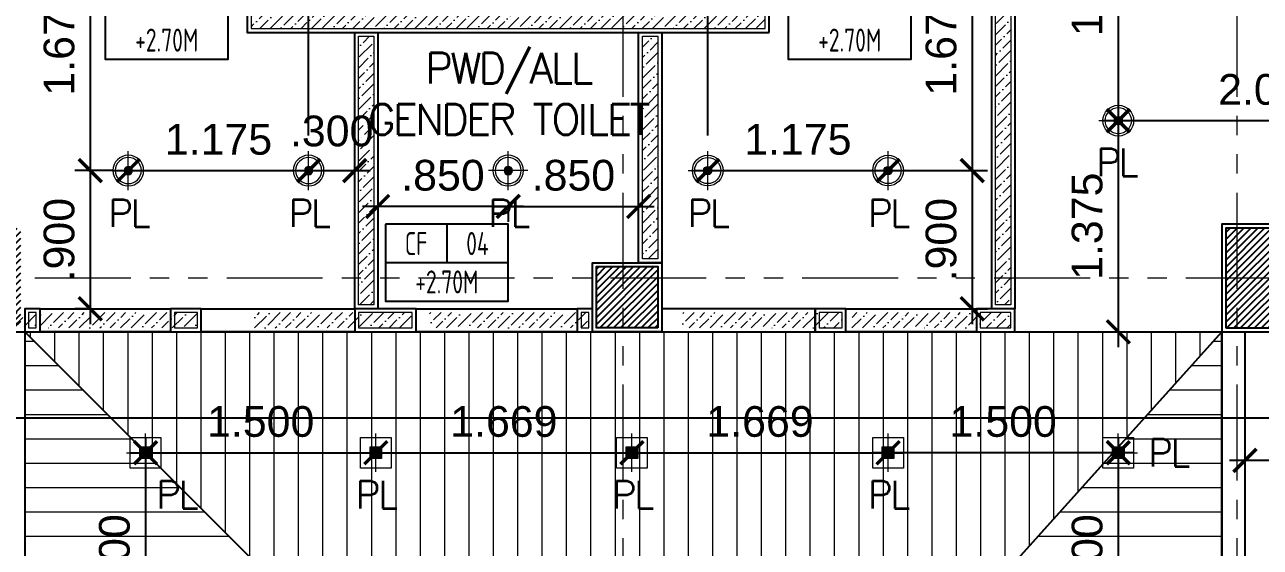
# Model space of a CAD drawing. Header units: metres. Extents: x -12400 to 1, y 0 to 106422.
# Drawn here: x -12294.14 to -12286.09, y 106345.11 to 106348.52 of the extents above; entities that cross this region are included whole.
import ezdxf
from ezdxf.enums import TextEntityAlignment as Align

# ---------------------------------------------------------------- set-up
doc = ezdxf.new("R2010")
doc.units = ezdxf.units.M
doc.header["$PDMODE"] = 35
doc.linetypes.add('CENTER', pattern=[2, 1.25, -0.25, 0.25, -0.25])
doc.linetypes.add('PHANTOM2', pattern=[1.25, 0.625, -0.125, 0.125, -0.125, 0.125, -0.125])
for name, color, linetype in [('C-SCHED', 1, 'Continuous'), ('E_FIX_LIGHT1', 2, 'Continuous'), ('lighting', 1, 'Continuous'), ('stone', 15, 'Continuous'), ('txt', 2, 'Continuous')]:
    doc.layers.add(name, color=color, linetype=linetype)
for name, color, linetype, lineweight in [('DIM 001', 251, 'Continuous', 13), ('grid', 1, 'CENTER', 15), ('HATCH', 250, 'Continuous', 5), ('LAYOUT', 1, 'Continuous', 20), ('LF 001', 51, 'Continuous', 20)]:
    doc.layers.add(name, color=color, linetype=linetype, lineweight=lineweight)
doc.styles.add('architxt', font='architxt.shx', dxfattribs={"width": 0.8})
doc.styles.add('DIMTXT-100', font='arial.ttf')
doc.styles.add('swis721', font='swiss.ttf')
doc.styles.add('T.25', font='romans.shx', dxfattribs={"height": 0.2})
doc.dimstyles.new('D-100', dxfattribs={"dimtxt": 0.2, "dimasz": 0.15, "dimexe": 0.1, "dimexo": 0.1, "dimgap": 0.1, "dimtad": 1, "dimdec": 3, "dimzin": 4, "dimdsep": 46, "dimtxsty": 'DIMTXT-100', "dimblk": 'ARCHTICK', "dimcen": 0.2, "dimdle": 0.1, "dimclrd": 8, "dimclre": 8, "dimclrt": 2, "dimadec": 0, "dimazin": 1, "dimtfac": 1, "dimtdec": 3, "dimtofl": 0, "dimtmove": 2, "dimatfit": 3, "dimfxl": 1, "dimarcsym": 0})
doc.dimstyles.new('DIM 200', dxfattribs={"dimtxt": 200, "dimasz": 1, "dimexe": 0, "dimexo": 40, "dimgap": 50, "dimtad": 1, "dimtoh": 1, "dimdec": 0, "dimlfac": 2, "dimtxsty": 'swis721', "dimblk": 'CIR', "dimcen": 0, "dimclrd": 155, "dimclre": 155, "dimclrt": 4, "dimadec": 0, "dimazin": 0, "dimtfac": 1, "dimtdec": 0, "dimtix": 1, "dimtmove": 1, "dimatfit": 3, "dimldrblk": 'CIR', "dimfxl": 0, "dimarcsym": 0})
pattern_1 = [(180, (-403.72891, -54.30268), (-1e-17, -0.15875), [])]

# ---------------------------------------------------------------- blocks, each defined once
blk = doc.blocks.new('_ArchTick')
at = {"color": 0, "linetype": 'ByBlock', "const_width": 0.15}
blk.add_lwpolyline([(-0.5, -0.5), (0.5, 0.5)], dxfattribs=at)
blk = doc.blocks.new('*D1497')
at = {"layer": 'DEFPOINTS', "color": 0, "transparency": 16777216}
for p in [(-12293.3544, 106345.73), (-12293.3544, 106344.23), (-12293.3544, 106344.23)]:
    blk.add_point(p, dxfattribs=at)
at = {"layer": 'DIM 001', "color": 8, "lineweight": -2, "transparency": 16777216}
blk.add_line((-12293.3544, 106345.83), (-12293.3544, 106344.13), dxfattribs=at)
at = {"layer": 'DIM 001', "color": 8, "lineweight": -2, "transparency": 16777216, "xscale": 0.15, "yscale": 0.15, "zscale": 0.15}
for p, rotation in [((-12293.3544, 106345.73), 90), ((-12293.3544, 106344.23), 270)]:
    blk.add_blockref('_ArchTick', p, dxfattribs=dict(at, rotation=rotation))
at = {"layer": 'DIM 001', "color": 2, "transparency": 16777216, "insert": (-12293.5565, 106344.98), "char_height": 0.2, "attachment_point": 5, "rotation": 90, "style": 'DIMTXT-100'}
blk.add_mtext('1.500', dxfattribs=at)
blk = doc.blocks.new('*D1501')
at = {"layer": 'DEFPOINTS', "color": 0, "transparency": 16777216}
for p in [(-12287.0169, 106345.73), (-12287.0169, 106344.23), (-12287.0169, 106344.23)]:
    blk.add_point(p, dxfattribs=at)
at = {"layer": 'DIM 001', "color": 8, "lineweight": -2, "transparency": 16777216}
blk.add_line((-12287.0169, 106345.83), (-12287.0169, 106344.13), dxfattribs=at)
at = {"layer": 'DIM 001', "color": 8, "lineweight": -2, "transparency": 16777216, "xscale": 0.15, "yscale": 0.15, "zscale": 0.15}
for p, rotation in [((-12287.0169, 106345.73), 90), ((-12287.0169, 106344.23), 270)]:
    blk.add_blockref('_ArchTick', p, dxfattribs=dict(at, rotation=rotation))
at = {"layer": 'DIM 001', "color": 2, "transparency": 16777216, "insert": (-12287.219, 106344.98), "char_height": 0.2, "attachment_point": 5, "rotation": 90, "style": 'DIMTXT-100'}
blk.add_mtext('1.500', dxfattribs=at)
blk = doc.blocks.new('*D1505')
at = {"layer": 'DEFPOINTS', "color": 0, "transparency": 16777216}
for p in [(-12293.3544, 106345.73), (-12291.8544, 106345.73), (-12291.8544, 106345.73)]:
    blk.add_point(p, dxfattribs=at)
at = {"layer": 'DIM 001', "color": 8, "lineweight": -2, "transparency": 16777216}
blk.add_line((-12293.4544, 106345.73), (-12291.7544, 106345.73), dxfattribs=at)
at = {"layer": 'DIM 001', "color": 8, "lineweight": -2, "transparency": 16777216, "xscale": 0.15, "yscale": 0.15, "zscale": 0.15, "rotation": 180}
blk.add_blockref('_ArchTick', (-12293.3544, 106345.73), dxfattribs=at)
at = {"layer": 'DIM 001', "color": 8, "lineweight": -2, "transparency": 16777216, "xscale": 0.15, "yscale": 0.15, "zscale": 0.15}
blk.add_blockref('_ArchTick', (-12291.8544, 106345.73), dxfattribs=at)
at = {"layer": 'DIM 001', "color": 2, "transparency": 16777216, "insert": (-12292.6044, 106345.9322), "char_height": 0.2, "attachment_point": 5, "style": 'DIMTXT-100'}
blk.add_mtext('1.500', dxfattribs=at)
blk = doc.blocks.new('*D1506')
at = {"layer": 'DEFPOINTS', "color": 0, "transparency": 16777216}
for p in [(-12288.5169, 106345.73), (-12288.5169, 106345.73), (-12287.0169, 106345.73)]:
    blk.add_point(p, dxfattribs=at)
at = {"layer": 'DIM 001', "color": 8, "lineweight": -2, "transparency": 16777216}
blk.add_line((-12286.9169, 106345.73), (-12288.6169, 106345.73), dxfattribs=at)
at = {"layer": 'DIM 001', "color": 8, "lineweight": -2, "transparency": 16777216, "xscale": 0.15, "yscale": 0.15, "zscale": 0.15, "rotation": 180}
blk.add_blockref('_ArchTick', (-12288.5169, 106345.73), dxfattribs=at)
at = {"layer": 'DIM 001', "color": 8, "lineweight": -2, "transparency": 16777216, "xscale": 0.15, "yscale": 0.15, "zscale": 0.15}
blk.add_blockref('_ArchTick', (-12287.0169, 106345.73), dxfattribs=at)
at = {"layer": 'DIM 001', "color": 2, "transparency": 16777216, "insert": (-12287.7669, 106345.9322), "char_height": 0.2, "attachment_point": 5, "style": 'DIMTXT-100'}
blk.add_mtext('1.500', dxfattribs=at)
blk = doc.blocks.new('*D1509')
at = {"layer": 'DEFPOINTS', "color": 0, "transparency": 16777216}
for p in [(-12292.2919, 106347.5675), (-12291.9919, 106347.5675), (-12291.9919, 106347.5675)]:
    blk.add_point(p, dxfattribs=at)
at = {"layer": 'DIM 001', "color": 8, "lineweight": -2, "transparency": 16777216}
blk.add_line((-12292.3919, 106347.5675), (-12291.8919, 106347.5675), dxfattribs=at)
at = {"layer": 'DIM 001', "color": 8, "lineweight": -2, "transparency": 16777216, "xscale": 0.15, "yscale": 0.15, "zscale": 0.15, "rotation": 180}
blk.add_blockref('_ArchTick', (-12292.2919, 106347.5675), dxfattribs=at)
at = {"layer": 'DIM 001', "color": 8, "lineweight": -2, "transparency": 16777216, "xscale": 0.15, "yscale": 0.15, "zscale": 0.15}
blk.add_blockref('_ArchTick', (-12291.9919, 106347.5675), dxfattribs=at)
at = {"layer": 'DIM 001', "color": 2, "transparency": 16777216, "insert": (-12292.1419, 106347.8241), "char_height": 0.2, "attachment_point": 5, "style": 'DIMTXT-100'}
blk.add_mtext('.300', dxfattribs=at)
blk = doc.blocks.new('*D1478')
at = {"layer": 'DEFPOINTS', "color": 0, "transparency": 16777216}
for p in [(-12291.8544, 106345.73), (-12290.1856, 106345.73), (-12290.1856, 106345.73)]:
    blk.add_point(p, dxfattribs=at)
at = {"layer": 'DIM 001', "color": 8, "lineweight": -2, "transparency": 16777216}
blk.add_line((-12291.9544, 106345.73), (-12290.0856, 106345.73), dxfattribs=at)
at = {"layer": 'DIM 001', "color": 8, "lineweight": -2, "transparency": 16777216, "xscale": 0.15, "yscale": 0.15, "zscale": 0.15, "rotation": 180}
blk.add_blockref('_ArchTick', (-12291.8544, 106345.73), dxfattribs=at)
at = {"layer": 'DIM 001', "color": 8, "lineweight": -2, "transparency": 16777216, "xscale": 0.15, "yscale": 0.15, "zscale": 0.15}
blk.add_blockref('_ArchTick', (-12290.1856, 106345.73), dxfattribs=at)
at = {"layer": 'DIM 001', "color": 2, "transparency": 16777216, "insert": (-12291.02, 106345.9322), "char_height": 0.2, "attachment_point": 5, "style": 'DIMTXT-100'}
blk.add_mtext('1.669', dxfattribs=at)
blk = doc.blocks.new('*D1479')
at = {"layer": 'DEFPOINTS', "color": 0, "transparency": 16777216}
for p in [(-12290.1856, 106345.73), (-12288.5169, 106345.73), (-12288.5169, 106345.73)]:
    blk.add_point(p, dxfattribs=at)
at = {"layer": 'DIM 001', "color": 8, "lineweight": -2, "transparency": 16777216}
blk.add_line((-12290.2856, 106345.73), (-12288.4169, 106345.73), dxfattribs=at)
at = {"layer": 'DIM 001', "color": 8, "lineweight": -2, "transparency": 16777216, "xscale": 0.15, "yscale": 0.15, "zscale": 0.15, "rotation": 180}
blk.add_blockref('_ArchTick', (-12290.1856, 106345.73), dxfattribs=at)
at = {"layer": 'DIM 001', "color": 8, "lineweight": -2, "transparency": 16777216, "xscale": 0.15, "yscale": 0.15, "zscale": 0.15}
blk.add_blockref('_ArchTick', (-12288.5169, 106345.73), dxfattribs=at)
at = {"layer": 'DIM 001', "color": 2, "transparency": 16777216, "insert": (-12289.3513, 106345.9322), "char_height": 0.2, "attachment_point": 5, "style": 'DIMTXT-100'}
blk.add_mtext('1.669', dxfattribs=at)
blk = doc.blocks.new('*D1488')
at = {"layer": 'DEFPOINTS', "color": 0, "transparency": 16777216}
for p in [(-12287.0169, 106347.8925), (-12287.0169, 106347.8925), (-12285.0169, 106347.8925)]:
    blk.add_point(p, dxfattribs=at)
at = {"layer": 'DIM 001', "color": 8, "lineweight": -2, "transparency": 16777216}
blk.add_line((-12284.9169, 106347.8925), (-12287.1169, 106347.8925), dxfattribs=at)
at = {"layer": 'DIM 001', "color": 8, "lineweight": -2, "transparency": 16777216, "xscale": 0.15, "yscale": 0.15, "zscale": 0.15, "rotation": 180}
blk.add_blockref('_ArchTick', (-12287.0169, 106347.8925), dxfattribs=at)
at = {"layer": 'DIM 001', "color": 8, "lineweight": -2, "transparency": 16777216, "xscale": 0.15, "yscale": 0.15, "zscale": 0.15}
blk.add_blockref('_ArchTick', (-12285.0169, 106347.8925), dxfattribs=at)
at = {"layer": 'DIM 001', "color": 2, "transparency": 16777216, "insert": (-12286.0169, 106348.0947), "char_height": 0.2, "attachment_point": 5, "style": 'DIMTXT-100'}
blk.add_mtext('2.000', dxfattribs=at)
blk = doc.blocks.new('*D1493')
at = {"layer": 'DEFPOINTS', "color": 0, "transparency": 16777216}
for p in [(-12286.1919, 106345.68), (-12286.1919, 106345.68), (-12284.6669, 106345.68)]:
    blk.add_point(p, dxfattribs=at)
at = {"layer": 'DIM 001', "color": 8, "lineweight": -2, "transparency": 16777216}
blk.add_line((-12284.5669, 106345.68), (-12286.2919, 106345.68), dxfattribs=at)
at = {"layer": 'DIM 001', "color": 8, "lineweight": -2, "transparency": 16777216, "xscale": 0.15, "yscale": 0.15, "zscale": 0.15, "rotation": 180}
blk.add_blockref('_ArchTick', (-12286.1919, 106345.68), dxfattribs=at)
at = {"layer": 'DIM 001', "color": 8, "lineweight": -2, "transparency": 16777216, "xscale": 0.15, "yscale": 0.15, "zscale": 0.15}
blk.add_blockref('_ArchTick', (-12284.6669, 106345.68), dxfattribs=at)
at = {"layer": 'DIM 001', "color": 2, "transparency": 16777216, "insert": (-12285.4294, 106345.8822), "char_height": 0.2, "attachment_point": 5, "style": 'DIMTXT-100'}
blk.add_mtext('1.525', dxfattribs=at)
blk = doc.blocks.new('*D1464')
at = {"layer": 'DEFPOINTS', "color": 0, "transparency": 16777216}
for p in [(-12291.8419, 106347.4401), (-12290.9919, 106347.4401), (-12291.8419, 106347.3338)]:
    blk.add_point(p, dxfattribs=at)
at = {"layer": 'DIM 001', "color": 8, "lineweight": -2, "transparency": 16777216}
for p, q in [((-12290.8919, 106347.3338), (-12291.9419, 106347.3338)), ((-12291.8419, 106347.3401), (-12291.8419, 106347.2338)), ((-12290.9919, 106347.3401), (-12290.9919, 106347.2338))]:
    blk.add_line(p, q, dxfattribs=at)
at = {"layer": 'DIM 001', "color": 8, "lineweight": -2, "transparency": 16777216, "xscale": 0.15, "yscale": 0.15, "zscale": 0.15, "rotation": 180}
blk.add_blockref('_ArchTick', (-12291.8419, 106347.3338), dxfattribs=at)
at = {"layer": 'DIM 001', "color": 8, "lineweight": -2, "transparency": 16777216, "xscale": 0.15, "yscale": 0.15, "zscale": 0.15}
blk.add_blockref('_ArchTick', (-12290.9919, 106347.3338), dxfattribs=at)
at = {"layer": 'DIM 001', "color": 2, "transparency": 16777216, "insert": (-12291.4169, 106347.5359), "char_height": 0.2, "attachment_point": 5, "style": 'DIMTXT-100'}
blk.add_mtext('.850', dxfattribs=at)
blk = doc.blocks.new('*D1465')
at = {"layer": 'DEFPOINTS', "color": 0, "transparency": 16777216}
for p in [(-12290.9919, 106347.4401), (-12290.1419, 106347.3338), (-12290.1419, 106347.3338)]:
    blk.add_point(p, dxfattribs=at)
at = {"layer": 'DIM 001', "color": 8, "lineweight": -2, "transparency": 16777216}
for p, q in [((-12291.0919, 106347.3338), (-12290.0419, 106347.3338)), ((-12290.9919, 106347.3401), (-12290.9919, 106347.2338))]:
    blk.add_line(p, q, dxfattribs=at)
at = {"layer": 'DIM 001', "color": 8, "lineweight": -2, "transparency": 16777216, "xscale": 0.15, "yscale": 0.15, "zscale": 0.15, "rotation": 180}
blk.add_blockref('_ArchTick', (-12290.9919, 106347.3338), dxfattribs=at)
at = {"layer": 'DIM 001', "color": 8, "lineweight": -2, "transparency": 16777216, "xscale": 0.15, "yscale": 0.15, "zscale": 0.15}
blk.add_blockref('_ArchTick', (-12290.1419, 106347.3338), dxfattribs=at)
at = {"layer": 'DIM 001', "color": 2, "transparency": 16777216, "insert": (-12290.5669, 106347.5359), "char_height": 0.2, "attachment_point": 5, "style": 'DIMTXT-100'}
blk.add_mtext('.850', dxfattribs=at)
blk = doc.blocks.new('*D1467')
at = {"layer": 'DEFPOINTS', "color": 0, "transparency": 16777216}
for p in [(-12293.4669, 106349.2425), (-12293.7151, 106347.5675), (-12293.4669, 106347.5675)]:
    blk.add_point(p, dxfattribs=at)
at = {"layer": 'DIM 001', "color": 8, "lineweight": -2, "transparency": 16777216}
for p, q in [((-12293.7151, 106349.3425), (-12293.7151, 106347.4675)), ((-12293.5669, 106349.2425), (-12293.8151, 106349.2425)), ((-12293.5669, 106347.5675), (-12293.8151, 106347.5675))]:
    blk.add_line(p, q, dxfattribs=at)
at = {"layer": 'DIM 001', "color": 8, "lineweight": -2, "transparency": 16777216, "xscale": 0.15, "yscale": 0.15, "zscale": 0.15}
for p, rotation in [((-12293.7151, 106349.2425), 90), ((-12293.7151, 106347.5675), 270)]:
    blk.add_blockref('_ArchTick', p, dxfattribs=dict(at, rotation=rotation))
at = {"layer": 'DIM 001', "color": 2, "transparency": 16777216, "insert": (-12293.9172, 106348.405), "char_height": 0.2, "attachment_point": 5, "rotation": 90, "style": 'DIMTXT-100'}
blk.add_mtext('1.675', dxfattribs=at)
blk = doc.blocks.new('*D1468')
at = {"layer": 'DEFPOINTS', "color": 0, "transparency": 16777216}
for p in [(-12293.4669, 106347.5675), (-12293.7151, 106346.6675), (-12293.6169, 106346.6675)]:
    blk.add_point(p, dxfattribs=at)
at = {"layer": 'DIM 001', "color": 8, "lineweight": -2, "transparency": 16777216}
for p, q in [((-12293.7151, 106347.6675), (-12293.7151, 106346.5675)), ((-12293.5669, 106347.5675), (-12293.8151, 106347.5675)), ((-12293.7169, 106346.6675), (-12293.8151, 106346.6675))]:
    blk.add_line(p, q, dxfattribs=at)
at = {"layer": 'DIM 001', "color": 8, "lineweight": -2, "transparency": 16777216, "xscale": 0.15, "yscale": 0.15, "zscale": 0.15}
for p, rotation in [((-12293.7151, 106347.5675), 90), ((-12293.7151, 106346.6675), 270)]:
    blk.add_blockref('_ArchTick', p, dxfattribs=dict(at, rotation=rotation))
at = {"layer": 'DIM 001', "color": 2, "transparency": 16777216, "insert": (-12293.9172, 106347.1175), "char_height": 0.2, "attachment_point": 5, "rotation": 90, "style": 'DIMTXT-100'}
blk.add_mtext('.900', dxfattribs=at)
blk = doc.blocks.new('*D1471')
at = {"layer": 'DEFPOINTS', "color": 0, "transparency": 16777216}
for p in [(-12288.5169, 106349.2425), (-12288.5169, 106347.5675), (-12287.9686, 106347.5675)]:
    blk.add_point(p, dxfattribs=at)
at = {"layer": 'DIM 001', "color": 8, "lineweight": -2, "transparency": 16777216}
for p, q in [((-12287.9686, 106349.3425), (-12287.9686, 106347.4675)), ((-12288.4169, 106349.2425), (-12287.8686, 106349.2425)), ((-12288.4169, 106347.5675), (-12287.8686, 106347.5675))]:
    blk.add_line(p, q, dxfattribs=at)
at = {"layer": 'DIM 001', "color": 8, "lineweight": -2, "transparency": 16777216, "xscale": 0.15, "yscale": 0.15, "zscale": 0.15}
for p, rotation in [((-12287.9686, 106349.2425), 90), ((-12287.9686, 106347.5675), 270)]:
    blk.add_blockref('_ArchTick', p, dxfattribs=dict(at, rotation=rotation))
at = {"layer": 'DIM 001', "color": 2, "transparency": 16777216, "insert": (-12288.1707, 106348.405), "char_height": 0.2, "attachment_point": 5, "rotation": 90, "style": 'DIMTXT-100'}
blk.add_mtext('1.675', dxfattribs=at)
blk = doc.blocks.new('*D1472')
at = {"layer": 'DEFPOINTS', "color": 0, "transparency": 16777216}
for p in [(-12288.5169, 106347.5675), (-12288.3669, 106346.6675), (-12287.9686, 106346.6675)]:
    blk.add_point(p, dxfattribs=at)
at = {"layer": 'DIM 001', "color": 8, "lineweight": -2, "transparency": 16777216}
for p, q in [((-12287.9686, 106347.6675), (-12287.9686, 106346.5675)), ((-12288.4169, 106347.5675), (-12287.8686, 106347.5675)), ((-12288.2669, 106346.6675), (-12287.8686, 106346.6675))]:
    blk.add_line(p, q, dxfattribs=at)
at = {"layer": 'DIM 001', "color": 8, "lineweight": -2, "transparency": 16777216, "xscale": 0.15, "yscale": 0.15, "zscale": 0.15}
for p, rotation in [((-12287.9686, 106347.5675), 90), ((-12287.9686, 106346.6675), 270)]:
    blk.add_blockref('_ArchTick', p, dxfattribs=dict(at, rotation=rotation))
at = {"layer": 'DIM 001', "color": 2, "transparency": 16777216, "insert": (-12288.1707, 106347.1175), "char_height": 0.2, "attachment_point": 5, "rotation": 90, "style": 'DIMTXT-100'}
blk.add_mtext('.900', dxfattribs=at)
blk = doc.blocks.new('*D1474')
at = {"layer": 'DEFPOINTS', "color": 0, "transparency": 16777216}
for p in [(-12291.8419, 106347.4401), (-12290.9919, 106347.4401), (-12291.8419, 106347.3338)]:
    blk.add_point(p, dxfattribs=at)
at = {"layer": 'DIM 001', "color": 8, "lineweight": -2, "transparency": 16777216}
for p, q in [((-12290.8919, 106347.3338), (-12291.9419, 106347.3338)), ((-12291.8419, 106347.3401), (-12291.8419, 106347.2338)), ((-12290.9919, 106347.3401), (-12290.9919, 106347.2338))]:
    blk.add_line(p, q, dxfattribs=at)
at = {"layer": 'DIM 001', "color": 8, "lineweight": -2, "transparency": 16777216, "xscale": 0.15, "yscale": 0.15, "zscale": 0.15, "rotation": 180}
blk.add_blockref('_ArchTick', (-12291.8419, 106347.3338), dxfattribs=at)
at = {"layer": 'DIM 001', "color": 8, "lineweight": -2, "transparency": 16777216, "xscale": 0.15, "yscale": 0.15, "zscale": 0.15}
blk.add_blockref('_ArchTick', (-12290.9919, 106347.3338), dxfattribs=at)
at = {"layer": 'DIM 001', "color": 2, "transparency": 16777216, "insert": (-12291.4169, 106347.5359), "char_height": 0.2, "attachment_point": 5, "style": 'DIMTXT-100'}
blk.add_mtext('.850', dxfattribs=at)
blk = doc.blocks.new('*D1475')
at = {"layer": 'DEFPOINTS', "color": 0, "transparency": 16777216}
for p in [(-12290.9919, 106347.4401), (-12290.1419, 106347.3338), (-12290.1419, 106347.3338)]:
    blk.add_point(p, dxfattribs=at)
at = {"layer": 'DIM 001', "color": 8, "lineweight": -2, "transparency": 16777216}
for p, q in [((-12291.0919, 106347.3338), (-12290.0419, 106347.3338)), ((-12290.9919, 106347.3401), (-12290.9919, 106347.2338))]:
    blk.add_line(p, q, dxfattribs=at)
at = {"layer": 'DIM 001', "color": 8, "lineweight": -2, "transparency": 16777216, "xscale": 0.15, "yscale": 0.15, "zscale": 0.15, "rotation": 180}
blk.add_blockref('_ArchTick', (-12290.9919, 106347.3338), dxfattribs=at)
at = {"layer": 'DIM 001', "color": 8, "lineweight": -2, "transparency": 16777216, "xscale": 0.15, "yscale": 0.15, "zscale": 0.15}
blk.add_blockref('_ArchTick', (-12290.1419, 106347.3338), dxfattribs=at)
at = {"layer": 'DIM 001', "color": 2, "transparency": 16777216, "insert": (-12290.5669, 106347.5359), "char_height": 0.2, "attachment_point": 5, "style": 'DIMTXT-100'}
blk.add_mtext('.850', dxfattribs=at)
blk = doc.blocks.new('*D1476')
at = {"layer": 'DEFPOINTS', "color": 0, "transparency": 16777216}
for p in [(-12293.4669, 106347.5675), (-12292.2919, 106347.5675), (-12292.2919, 106347.5675)]:
    blk.add_point(p, dxfattribs=at)
at = {"layer": 'DIM 001', "color": 8, "lineweight": -2, "transparency": 16777216}
blk.add_line((-12293.5669, 106347.5675), (-12292.1919, 106347.5675), dxfattribs=at)
at = {"layer": 'DIM 001', "color": 8, "lineweight": -2, "transparency": 16777216, "xscale": 0.15, "yscale": 0.15, "zscale": 0.15, "rotation": 180}
blk.add_blockref('_ArchTick', (-12293.4669, 106347.5675), dxfattribs=at)
at = {"layer": 'DIM 001', "color": 8, "lineweight": -2, "transparency": 16777216, "xscale": 0.15, "yscale": 0.15, "zscale": 0.15}
blk.add_blockref('_ArchTick', (-12292.2919, 106347.5675), dxfattribs=at)
at = {"layer": 'DIM 001', "color": 2, "transparency": 16777216, "insert": (-12292.8794, 106347.7697), "char_height": 0.2, "attachment_point": 5, "style": 'DIMTXT-100'}
blk.add_mtext('1.175', dxfattribs=at)
blk = doc.blocks.new('*D1477')
at = {"layer": 'DEFPOINTS', "color": 0, "transparency": 16777216}
for p in [(-12289.6919, 106347.5675), (-12288.5169, 106347.5675), (-12288.5169, 106347.5675)]:
    blk.add_point(p, dxfattribs=at)
at = {"layer": 'DIM 001', "color": 8, "lineweight": -2, "transparency": 16777216}
blk.add_line((-12289.7919, 106347.5675), (-12288.4169, 106347.5675), dxfattribs=at)
at = {"layer": 'DIM 001', "color": 8, "lineweight": -2, "transparency": 16777216, "xscale": 0.15, "yscale": 0.15, "zscale": 0.15, "rotation": 180}
blk.add_blockref('_ArchTick', (-12289.6919, 106347.5675), dxfattribs=at)
at = {"layer": 'DIM 001', "color": 8, "lineweight": -2, "transparency": 16777216, "xscale": 0.15, "yscale": 0.15, "zscale": 0.15}
blk.add_blockref('_ArchTick', (-12288.5169, 106347.5675), dxfattribs=at)
at = {"layer": 'DIM 001', "color": 2, "transparency": 16777216, "insert": (-12289.1044, 106347.7697), "char_height": 0.2, "attachment_point": 5, "style": 'DIMTXT-100'}
blk.add_mtext('1.175', dxfattribs=at)
blk = doc.blocks.new('*D1454')
at = {"layer": 'DEFPOINTS', "color": 0, "transparency": 16777216}
for p in [(-12287.0169, 106349.6925), (-12287.0169, 106347.8925), (-12287.0169, 106347.8925)]:
    blk.add_point(p, dxfattribs=at)
at = {"layer": 'DIM 001', "color": 8, "lineweight": -2, "transparency": 16777216}
blk.add_line((-12287.0169, 106349.7925), (-12287.0169, 106347.7925), dxfattribs=at)
at = {"layer": 'DIM 001', "color": 8, "lineweight": -2, "transparency": 16777216, "xscale": 0.15, "yscale": 0.15, "zscale": 0.15}
for p, rotation in [((-12287.0169, 106349.6925), 90), ((-12287.0169, 106347.8925), 270)]:
    blk.add_blockref('_ArchTick', p, dxfattribs=dict(at, rotation=rotation))
at = {"layer": 'DIM 001', "color": 2, "transparency": 16777216, "insert": (-12287.219, 106348.7925), "char_height": 0.2, "attachment_point": 5, "rotation": 90, "style": 'DIMTXT-100'}
blk.add_mtext('1.800', dxfattribs=at)
blk = doc.blocks.new('*D1524')
at = {"layer": 'DEFPOINTS', "color": 0, "transparency": 16777216}
for p in [(-12298.6419, 106345.9545), (-12298.6419, 106345.9545), (0.6, 0.075)]:
    blk.add_point(p, dxfattribs=at)
at = {"layer": 'DIM 001', "color": 8, "lineweight": -2, "transparency": 16777216}
for p, q in [((0.6, 0.175), (0.6, 106346.0545)), ((0.7, 106345.9545), (-12298.7419, 106345.9545))]:
    blk.add_line(p, q, dxfattribs=at)
at = {"layer": 'DIM 001', "color": 8, "lineweight": -2, "transparency": 16777216, "xscale": 0.15, "yscale": 0.15, "zscale": 0.15, "rotation": 180}
blk.add_blockref('_ArchTick', (-12298.6419, 106345.9545), dxfattribs=at)
at = {"layer": 'DIM 001', "color": 8, "lineweight": -2, "transparency": 16777216, "xscale": 0.15, "yscale": 0.15, "zscale": 0.15}
blk.add_blockref('_ArchTick', (0.6, 106345.9545), dxfattribs=at)
at = {"layer": 'DIM 001', "color": 2, "transparency": 16777216, "insert": (-6149.0209, 106346.1566), "char_height": 0.2, "attachment_point": 5, "style": 'DIMTXT-100'}
blk.add_mtext('12299.242', dxfattribs=at)
blk = doc.blocks.new('*D1525')
at = {"layer": 'DEFPOINTS', "color": 0, "transparency": 16777216}
for p in [(-12287.0169, 106347.8925), (-12287.0169, 106346.5175), (-12287.0169, 106346.5175)]:
    blk.add_point(p, dxfattribs=at)
at = {"layer": 'DIM 001', "color": 8, "lineweight": -2, "transparency": 16777216}
blk.add_line((-12287.0169, 106347.9925), (-12287.0169, 106346.4175), dxfattribs=at)
at = {"layer": 'DIM 001', "color": 8, "lineweight": -2, "transparency": 16777216, "xscale": 0.15, "yscale": 0.15, "zscale": 0.15}
for p, rotation in [((-12287.0169, 106347.8925), 90), ((-12287.0169, 106346.5175), 270)]:
    blk.add_blockref('_ArchTick', p, dxfattribs=dict(at, rotation=rotation))
at = {"layer": 'DIM 001', "color": 2, "transparency": 16777216, "insert": (-12287.2191, 106347.205), "char_height": 0.2, "attachment_point": 5, "rotation": 90, "style": 'DIMTXT-100'}
blk.add_mtext('1.375', dxfattribs=at)
blk = doc.blocks.new('CIR')
at = {"color": 4}
blk.add_circle((0, 0), 50, dxfattribs=at)
blk = doc.blocks.new('*D1565')
at = {"layer": 'DEFPOINTS', "color": 0, "transparency": 16777216}
for p in [(-12292.2919, 106358.1365), (-12293.4669, 106350.4425), (-12292.2919, 106347.6949)]:
    blk.add_point(p, dxfattribs=at)
at = {"layer": 'DIM 001', "color": 8, "lineweight": -2, "transparency": 16777216}
for p, q in [((-12293.4669, 106350.5425), (-12293.4669, 106358.2365)), ((-12292.2919, 106347.7949), (-12292.2919, 106358.2365)), ((-12293.5669, 106358.1365), (-12292.1919, 106358.1365))]:
    blk.add_line(p, q, dxfattribs=at)
at = {"layer": 'DIM 001', "color": 8, "lineweight": -2, "transparency": 16777216, "xscale": 0.15, "yscale": 0.15, "zscale": 0.15, "rotation": 180}
blk.add_blockref('_ArchTick', (-12293.4669, 106358.1365), dxfattribs=at)
at = {"layer": 'DIM 001', "color": 8, "lineweight": -2, "transparency": 16777216, "xscale": 0.15, "yscale": 0.15, "zscale": 0.15}
blk.add_blockref('_ArchTick', (-12292.2919, 106358.1365), dxfattribs=at)
at = {"layer": 'DIM 001', "color": 2, "transparency": 16777216, "insert": (-12292.8794, 106358.3387), "char_height": 0.2, "attachment_point": 5, "style": 'DIMTXT-100'}
blk.add_mtext('1.175', dxfattribs=at)
blk = doc.blocks.new('*D1569')
at = {"layer": 'DEFPOINTS', "color": 0, "transparency": 16777216}
for p in [(-12289.6919, 106358.1365), (-12288.5169, 106350.4425), (-12289.6919, 106347.6949)]:
    blk.add_point(p, dxfattribs=at)
at = {"layer": 'DIM 001', "color": 8, "lineweight": -2, "transparency": 16777216}
for p, q in [((-12289.6919, 106347.7949), (-12289.6919, 106358.2365)), ((-12288.5169, 106350.5425), (-12288.5169, 106358.2365)), ((-12288.4169, 106358.1365), (-12289.7919, 106358.1365))]:
    blk.add_line(p, q, dxfattribs=at)
at = {"layer": 'DIM 001', "color": 8, "lineweight": -2, "transparency": 16777216, "xscale": 0.15, "yscale": 0.15, "zscale": 0.15, "rotation": 180}
blk.add_blockref('_ArchTick', (-12289.6919, 106358.1365), dxfattribs=at)
at = {"layer": 'DIM 001', "color": 8, "lineweight": -2, "transparency": 16777216, "xscale": 0.15, "yscale": 0.15, "zscale": 0.15}
blk.add_blockref('_ArchTick', (-12288.5169, 106358.1365), dxfattribs=at)
at = {"layer": 'DIM 001', "color": 2, "transparency": 16777216, "insert": (-12289.1044, 106358.3387), "char_height": 0.2, "attachment_point": 5, "style": 'DIMTXT-100'}
blk.add_mtext('1.175', dxfattribs=at)
blk = doc.blocks.new('*U1734')
at = {"layer": 'HATCH'}
h = blk.add_hatch(dxfattribs=at)
h.set_pattern_fill('ANSI36', color=256, scale=0.015)
h.set_pattern_definition([(45, (12094.67419, -106406.766595), (0.02525697034, 0.092608891249), [0.1190625, -0.0238125, 0, -0.0238125])])
h.paths.add_polyline_path([(0.025, 0.125), (0.025, 0.025), (3.375, 0.025), (3.375, 0.125)])
at = {"color": 4}
blk.add_lwpolyline([(3.4, 0), (3.4, 0.15), (0, 0.15), (0, 0)], close=True, dxfattribs=at)
at = {"layer": 'HATCH'}
blk.add_lwpolyline([(3.375, 0.025), (3.375, 0.125), (0.025, 0.125), (0.025, 0.025)], close=True, dxfattribs=at)
blk = doc.blocks.new('*U1444')
at = {"layer": 'HATCH'}
h = blk.add_hatch(dxfattribs=at)
h.set_pattern_fill('ANSI36', color=256, scale=0.015)
h.set_pattern_definition([(45, (12091.67419, -106406.766595), (0.02525697034, 0.092608891249), [0.1190625, -0.0238125, 0, -0.0238125])])
h.paths.add_polyline_path([(-0.6625, 0.125), (-0.6625, 0.025), (0.375, 0.025), (0.375, 0.125)])
at = {"color": 4}
blk.add_lwpolyline([(0.4, 0), (0.4, 0.15), (0, 0.15), (0, 0)], close=True, dxfattribs=at)
at = {"layer": 'HATCH'}
blk.add_lwpolyline([(0.375, 0.025), (0.375, 0.125), (0.025, 0.125), (0.025, 0.025)], close=True, dxfattribs=at)
blk = doc.blocks.new('*U1442')
at = {"layer": 'HATCH'}
h = blk.add_hatch(dxfattribs=at)
h.set_pattern_fill('ANSI36', color=256, scale=0.015)
h.set_pattern_definition([(45, (12091.47419, -106406.766595), (0.02525697034, 0.092608891249), [0.1190625, -0.0238125, 0, -0.0238125])])
h.paths.add_polyline_path([(-0.8625, 0.125), (-0.8625, 0.025), (0.175, 0.025), (0.175, 0.125)])
at = {"color": 4}
blk.add_lwpolyline([(0.2, 0), (0.2, 0.15), (0, 0.15), (0, 0)], close=True, dxfattribs=at)
at = {"layer": 'HATCH'}
blk.add_lwpolyline([(0.175, 0.025), (0.175, 0.125), (0.025, 0.125), (0.025, 0.025)], close=True, dxfattribs=at)
blk = doc.blocks.new('*U615')
at = {"layer": 'HATCH'}
h = blk.add_hatch(dxfattribs=at)
h.set_pattern_fill('ANSI36', color=256, scale=0.015)
h.set_pattern_definition([(45, (12091.37419, -106406.766595), (0.02525697034, 0.092608891249), [0.1190625, -0.0238125, 0, -0.0238125])])
h.paths.add_polyline_path([(-0.9625, 0.125), (-0.9625, 0.025), (0.075, 0.025), (0.075, 0.125)])
at = {"color": 4}
blk.add_lwpolyline([(0.1, 0), (0.1, 0.15), (0, 0.15), (0, 0)], close=True, dxfattribs=at)
at = {"layer": 'HATCH'}
blk.add_lwpolyline([(0.075, 0.025), (0.075, 0.125), (0.025, 0.125), (0.025, 0.025)], close=True, dxfattribs=at)
blk = doc.blocks.new('*U1732')
at = {"layer": 'HATCH'}
h = blk.add_hatch(dxfattribs=at)
h.set_pattern_fill('ANSI36', color=256, scale=0.015)
h.set_pattern_definition([(45, (12095.67419, -106406.766595), (0.02525697034, 0.092608891249), [0.1190625, -0.0238125, 0, -0.0238125])])
h.paths.add_polyline_path([(0.025, 0.125), (0.025, 0.025), (4.375, 0.025), (4.375, 0.125)])
at = {"color": 4}
blk.add_lwpolyline([(4.4, 0), (4.4, 0.15), (0, 0.15), (0, 0)], close=True, dxfattribs=at)
at = {"layer": 'HATCH'}
blk.add_lwpolyline([(4.375, 0.025), (4.375, 0.125), (0.025, 0.125), (0.025, 0.025)], close=True, dxfattribs=at)
blk = doc.blocks.new('*U611')
at = {"layer": 'HATCH'}
h = blk.add_hatch(dxfattribs=at)
h.set_pattern_fill('ANSI36', color=256, scale=0.015)
h.set_pattern_definition([(45, (12091.52419, -106406.766595), (0.02525697034, 0.092608891249), [0.1190625, -0.0238125, 0, -0.0238125])])
h.paths.add_polyline_path([(-0.8125, 0.125), (-0.8125, 0.025), (0.225, 0.025), (0.225, 0.125)])
at = {"color": 4}
blk.add_lwpolyline([(0.25, 0), (0.25, 0.15), (0, 0.15), (0, 0)], close=True, dxfattribs=at)
at = {"layer": 'HATCH'}
blk.add_lwpolyline([(0.225, 0.025), (0.225, 0.125), (0.025, 0.125), (0.025, 0.025)], close=True, dxfattribs=at)
blk = doc.blocks.new('*U1437')
at = {"layer": 'HATCH'}
h = blk.add_hatch(dxfattribs=at)
h.set_pattern_fill('ANSI36', color=256, scale=0.015)
h.set_pattern_definition([(45, (12091.47419, -106406.766595), (0.02525697034, 0.092608891249), [0.1190625, -0.0238125, 0, -0.0238125])])
h.paths.add_polyline_path([(-0.8625, 0.125), (-0.8625, 0.025), (0.175, 0.025), (0.175, 0.125)])
at = {"color": 4}
blk.add_lwpolyline([(0.2, 0), (0.2, 0.15), (0, 0.15), (0, 0)], close=True, dxfattribs=at)
at = {"layer": 'HATCH'}
blk.add_lwpolyline([(0.175, 0.025), (0.175, 0.125), (0.025, 0.125), (0.025, 0.025)], close=True, dxfattribs=at)
blk = doc.blocks.new('*U1735')
at = {"layer": 'HATCH'}
h = blk.add_hatch(dxfattribs=at)
h.set_pattern_fill('ANSI36', color=256, scale=0.015)
h.set_pattern_definition([(45, (12093.07419, -106406.766595), (0.02525697034, 0.092608891249), [0.1190625, -0.0238125, 0, -0.0238125])])
h.paths.add_polyline_path([(0.025, 0.125), (0.025, 0.025), (1.775, 0.025), (1.775, 0.125)])
at = {"color": 4}
blk.add_lwpolyline([(1.8, 0), (1.8, 0.15), (0, 0.15), (0, 0)], close=True, dxfattribs=at)
at = {"layer": 'HATCH'}
blk.add_lwpolyline([(1.775, 0.025), (1.775, 0.125), (0.025, 0.125), (0.025, 0.025)], close=True, dxfattribs=at)
blk = doc.blocks.new('*U1748')
at = {"layer": 'HATCH'}
h = blk.add_hatch(dxfattribs=at)
h.set_pattern_fill('ANSI36', color=256, scale=0.015)
h.set_pattern_definition([(45, (12092.77419, -106406.766595), (0.02525697034, 0.092608891249), [0.1190625, -0.0238125, 0, -0.0238125])])
h.paths.add_polyline_path([(0.025, 0.125), (0.025, 0.025), (1.475, 0.025), (1.475, 0.125)])
at = {"color": 4}
blk.add_lwpolyline([(1.5, 0), (1.5, 0.15), (0, 0.15), (0, 0)], close=True, dxfattribs=at)
at = {"layer": 'HATCH'}
blk.add_lwpolyline([(1.475, 0.025), (1.475, 0.125), (0.025, 0.125), (0.025, 0.025)], close=True, dxfattribs=at)
blk = doc.blocks.new('GFCOLUMNS')
h = blk.add_hatch()
h.set_pattern_fill('ANSI31', color=8, scale=0.01)
h.set_pattern_definition([(45, (12160.829415, -106286.247546), (-0.022450640303, 0.022450640303), [])])
h.paths.add_polyline_path([(-2.2, 18.025), (-1.75, 18.025), (-1.75, 18.675), (-2.2, 18.675)])
h.paths.add_polyline_path([(2.7, 18.675), (2.7, 18.225), (2.05, 18.225), (2.05, 18.675)])
h.paths.add_polyline_path([(6.95, 18.025), (6.5, 18.025), (6.5, 18.675), (6.95, 18.675)])
h.paths.add_polyline_path([(11.2, 17.525), (11.2, 17.975), (10.55, 17.975), (10.55, 17.525)])
h.paths.add_polyline_path([(14.8, 18.025), (15.25, 18.025), (15.25, 18.675), (14.8, 18.675)])
h.paths.add_polyline_path([(19.05, 18.675), (19.05, 18.225), (19.7, 18.225), (19.7, 18.675)])
h.paths.add_polyline_path([(23.95, 18.025), (23.5, 18.025), (23.5, 18.675), (23.95, 18.675)])
h.paths.add_polyline_path([(-2.2, 13.275), (-1.75, 13.275), (-1.75, 13.925), (-2.2, 13.925)])
h.paths.add_polyline_path([(2.6, 13.275), (2.15, 13.275), (2.15, 13.925), (2.6, 13.925)])
h.paths.add_polyline_path([(6.95, 13.275), (6.5, 13.275), (6.5, 13.925), (6.95, 13.925)])
h.paths.add_polyline_path([(11.1, 13.275), (10.7, 13.275), (10.7, 13.675), (11.1, 13.675)])
h.paths.add_polyline_path([(14.8, 13.275), (15.25, 13.275), (15.25, 13.925), (14.8, 13.925)])
h.paths.add_polyline_path([(19.15, 13.275), (19.6, 13.275), (19.6, 13.925), (19.15, 13.925)])
h.paths.add_polyline_path([(23.95, 13.275), (23.5, 13.275), (23.5, 13.925), (23.95, 13.925)])
h.paths.add_polyline_path([(-2.2, 9.025), (-1.75, 9.025), (-1.75, 9.675), (-2.2, 9.675)])
h.paths.add_polyline_path([(6.95, 9.025), (6.5, 9.025), (6.5, 9.675), (6.95, 9.675)])
h.paths.add_polyline_path([(14.8, 9.025), (15.25, 9.025), (15.25, 9.675), (14.8, 9.675)])
h.paths.add_polyline_path([(23.95, 9.025), (23.5, 9.025), (23.5, 9.675), (23.95, 9.675)])
h.paths.add_polyline_path([(-2.2, 4.775), (-1.75, 4.775), (-1.75, 5.425), (-2.2, 5.425)])
h.paths.add_polyline_path([(-2.2, 2.25), (-1.75, 2.25), (-1.75, 2.9), (-2.2, 2.9)])
h.paths.add_polyline_path([(0.675, 0.025), (0.675, 0.475), (0.025, 0.475), (0.025, 0.025)])
h.paths.add_polyline_path([(2.7, 0.025), (2.7, 0.475), (2.05, 0.475), (2.05, 0.025)])
h.paths.add_polyline_path([(2.15, 4.775), (2.6, 4.775), (2.6, 5.425), (2.15, 5.425)])
h.paths.add_polyline_path([(6.95, 0.025), (6.5, 0.025), (6.5, 0.675), (6.95, 0.675)])
h.paths.add_polyline_path([(11.2, 1.025), (11.2, 1.475), (10.55, 1.475), (10.55, 1.025)])
h.paths.add_polyline_path([(14.8, 0.025), (15.25, 0.025), (15.25, 0.675), (14.8, 0.675)])
h.paths.add_polyline_path([(19.05, 0.025), (19.05, 0.475), (19.7, 0.475), (19.7, 0.025)])
h.paths.add_polyline_path([(23.95, 0.025), (23.5, 0.025), (23.5, 0.675), (23.95, 0.675)])
h.paths.add_polyline_path([(6.95, 4.775), (6.5, 4.775), (6.5, 5.425), (6.95, 5.425)])
h.paths.add_polyline_path([(11.1, 4.775), (10.65, 4.775), (10.65, 5.425), (11.1, 5.425)])
h.paths.add_polyline_path([(14.8, 4.775), (15.25, 4.775), (15.25, 5.425), (14.8, 5.425)])
h.paths.add_polyline_path([(19.6, 4.775), (19.15, 4.775), (19.15, 5.425), (19.6, 5.425)])
h.paths.add_polyline_path([(23.95, 4.775), (23.5, 4.775), (23.5, 5.425), (23.95, 5.425)])
at = {"color": 7}
for points in [[(14.775, 13.25), (15.275, 13.25), (15.275, 13.95), (14.775, 13.95)], [(11.125, 13.25), (10.675, 13.25), (10.675, 13.7), (11.125, 13.7)]]:
    blk.add_lwpolyline(points, close=True, dxfattribs=at)
at = {"layer": 'stone', "color": 5}
for points in [[(14.8, 13.275), (15.25, 13.275), (15.25, 13.925), (14.8, 13.925)], [(11.1, 13.275), (10.7, 13.275), (10.7, 13.675), (11.1, 13.675)]]:
    blk.add_lwpolyline(points, close=True, dxfattribs=at)
blk = doc.blocks.new('L1')
at = {"layer": 'LF 001', "lineweight": 20, "ltscale": 1500}
h = blk.add_hatch(color=256, dxfattribs=at)
edge = h.paths.add_edge_path()
edge.add_arc((0, 0), 0.0319, 0, 360)
at = {"layer": 'LF 001', "ltscale": 1500}
blk.add_lwpolyline([(-0.1, 0, -1), (0.1, 0, -1)], format="xyb", close=True, dxfattribs=at)
at = {"layer": 'LF 001', "color": 76, "lineweight": 18, "ltscale": 1500}
for points in [[(0, 0.15), (0, -0.15)], [(-0.15, 0), (0.15, 0)]]:
    blk.add_lwpolyline(points, dxfattribs=at)
at = {"layer": 'LF 001', "lineweight": 20, "ltscale": 1500}
blk.add_circle((0, 0), 0.0319, dxfattribs=at)
blk = doc.blocks.new('LO')
at = {"layer": 'LAYOUT', "xscale": 1000, "yscale": 1000, "zscale": 1000}
blk.add_blockref('L1', (0, 0), dxfattribs=at)
blk = doc.blocks.new('*U1960')
at = {"layer": 'LF 001', "ltscale": 1500}
blk.add_circle((0, 0), 0.0999, dxfattribs=at)
at = {"layer": 'lighting', "xscale": 0.0008492979043710491, "yscale": 0.0008492979043710491, "zscale": 0.0008492979043710491}
blk.add_blockref('LO', (0, 0), dxfattribs=at)
blk = doc.blocks.new('*U1961')
at = {"layer": 'LF 001', "lineweight": 20, "ltscale": 1500}
blk.add_hatch(color=256, dxfattribs=at).paths.add_polyline_path([(-0.0375, 0.0375), (0.0375, 0.0375), (0.0375, -0.0375), (-0.0375, -0.0375)])
at = {"layer": 'LF 001', "ltscale": 1500}
blk.add_lwpolyline([(-0.1, 0.1), (0.1, 0.1), (0.1, -0.1), (-0.1, -0.1)], close=True, dxfattribs=at)
at = {"layer": 'LF 001', "color": 76, "lineweight": 18, "ltscale": 1500}
for points in [[(0, 0.125), (0, -0.125)], [(-0.125, 0), (0.125, 0)]]:
    blk.add_lwpolyline(points, dxfattribs=at)
at = {"layer": 'LF 001', "lineweight": 20, "ltscale": 1500}
blk.add_lwpolyline([(-0.0375, 0.0375), (0.0375, 0.0375), (0.0375, -0.0375), (-0.0375, -0.0375)], close=True, dxfattribs=at)
blk = doc.blocks.new('A$C26a86990')
at = {"color": 6, "linetype": 'PHANTOM2'}
for points in [[(-18.75, -5.0382), (-18.75, 31.85)], [(-14.75, -5.0382), (-14.75, 31.85)], [(8.0408, 18.781), (-45.6833, 18.781)]]:
    blk.add_leader(points, dimstyle='DIM 200', override={"dimasz": 0.002, "dimgap": 60, "dimtad": 0}, dxfattribs=at)

msp = doc.modelspace()

# ---------------------------------------------------------------- hatches: boundary and pattern name
at = {"layer": 'HATCH'}
h = msp.add_hatch(dxfattribs=at)
h.set_pattern_fill('ANGLE', color=8)
h.set_pattern_definition([(0, (-403.729, -54.303), (0, 6.985), [5.08, -1.905]), (90, (-403.729, -54.303), (-6.985, 4e-16), [5.08, -1.905])])
h.paths.add_polyline_path([(-12292.59188, 106340.61754), (-12292.59188, 106344.96754), (-12294.14188, 106346.51754), (-12294.14188, 106338.71754)])
h = msp.add_hatch(dxfattribs=at)
h.set_pattern_fill('ANSI31', color=8, scale=0.05, angle=135)
h.set_pattern_definition(pattern_1)
h.paths.add_polyline_path([(-12292.59188, 106340.61754), (-12292.59188, 106344.96754), (-12294.14188, 106346.51754), (-12294.14188, 106338.71754)])
h = msp.add_hatch(dxfattribs=at)
h.set_pattern_fill('ANSI31', color=8, scale=0.05, angle=45)
h.set_pattern_definition([(90, (-403.72891, -54.30268), (-0.15875, 0), [])])
h.paths.add_polyline_path([(-12294.14188, 106346.51754), (-12286.34188, 106346.51754), (-12287.69188, 106345.01754), (-12290.69188, 106345.01754), (-12290.69188, 106344.96754), (-12292.59188, 106344.96754)])
h = msp.add_hatch(dxfattribs=at)
h.set_pattern_fill('ANSI31', color=8, scale=0.05, angle=135)
h.set_pattern_definition(pattern_1)
h.paths.add_polyline_path([(-12287.69188, 106340.56754), (-12287.69188, 106345.01754), (-12286.34188, 106346.51754), (-12286.34188, 106338.71754)])

# ---------------------------------------------------------------- linework, layer by layer
at = {"color": 1}
for points in [[(-12294.04188, 106346.66754), (-12293.19188, 106346.66754), (-12293.19188, 106346.51754), (-12294.04188, 106346.51754)], [(-12292.99188, 106346.66754), (-12291.99188, 106346.66754), (-12291.99188, 106346.51754), (-12292.99188, 106346.51754)], [(-12291.59188, 106346.66754), (-12290.54188, 106346.66754), (-12290.54188, 106346.51754), (-12291.59188, 106346.51754)], [(-12288.99188, 106346.66754), (-12289.99188, 106346.66754), (-12289.99188, 106346.51754), (-12288.99188, 106346.51754)], [(-12288.79188, 106346.66754), (-12287.94188, 106346.66754), (-12287.94188, 106346.51754), (-12288.79188, 106346.51754)], [(-12294.29188, 106346.51754), (-12294.14188, 106346.51754), (-12294.14188, 106342.96754), (-12294.29188, 106342.96754)], [(-12286.34188, 106346.51754), (-12286.19188, 106346.51754), (-12286.19188, 106342.96754), (-12286.34188, 106342.96754)]]:
    msp.add_lwpolyline(points, close=True, dxfattribs=at)
at = {"color": 8}
for points in [[(-12292.59188, 106340.61754), (-12292.59188, 106344.96754), (-12294.14188, 106346.51754), (-12294.14188, 106338.71754)], [(-12294.14188, 106346.51754), (-12286.34188, 106346.51754), (-12287.69188, 106345.01754), (-12290.69188, 106345.01754), (-12290.69188, 106344.96754), (-12292.59188, 106344.96754)], [(-12287.69188, 106340.56754), (-12287.69188, 106345.01754), (-12286.34188, 106346.51754), (-12286.34188, 106338.71754)]]:
    msp.add_lwpolyline(points, close=True, dxfattribs=at)
at = {"layer": 'C-SCHED'}
for p, q in [((-12291.39188, 106347.21754), (-12291.39188, 106346.96754)), ((-12290.99188, 106346.96754), (-12291.79188, 106346.96754))]:
    msp.add_line(p, q, dxfattribs=at)
for points in [[(-12293.61688, 106348.79254), (-12293.61688, 106348.29254), (-12292.81688, 106348.29254), (-12292.81688, 106348.79254)], [(-12289.16688, 106348.79254), (-12289.16688, 106348.29254), (-12288.36688, 106348.29254), (-12288.36688, 106348.79254)], [(-12291.79188, 106347.21754), (-12291.79188, 106346.71754), (-12290.99188, 106346.71754), (-12290.99188, 106347.21754)]]:
    msp.add_lwpolyline(points, close=True, dxfattribs=at)

# ---------------------------------------------------------------- block references
for name, p in [('GFCOLUMNS', (-12301.11688, 106333.26754)), ('*U1734', (-12292.69188, 106348.46754)), ('*U615', (-12294.14188, 106346.51754)), ('*U1442', (-12293.19188, 106346.51754)), ('*U1444', (-12291.99188, 106346.51754)), ('*U615', (-12290.54188, 106346.51754)), ('*U1437', (-12288.99188, 106346.51754)), ('*U611', (-12287.94188, 106346.51754))]:
    msp.add_blockref(name, p)
at = {"xscale": -1, "rotation": 270}
for name, p in [('*U1732', (-12287.84188, 106346.66754)), ('*U1735', (-12291.99188, 106346.66754)), ('*U1748', (-12290.14188, 106346.96754))]:
    msp.add_blockref(name, p, dxfattribs=at)
at = {"layer": 'E_FIX_LIGHT1', "rotation": 90}
for name, p in [('*U1960', (-12287.01688, 106347.89254)), ('*U1960', (-12289.69188, 106347.56754)), ('*U1960', (-12288.51688, 106347.56754)), ('*U1961', (-12293.35438, 106345.73004)), ('*U1961', (-12291.85438, 106345.73004)), ('*U1961', (-12290.18563, 106345.73004)), ('*U1961', (-12288.51688, 106345.73004)), ('*U1961', (-12287.01688, 106345.73004))]:
    msp.add_blockref(name, p, dxfattribs=at)
at = {"layer": 'E_FIX_LIGHT1', "xscale": -1, "rotation": 270}
for p in [(-12293.46688, 106347.56754), (-12292.29188, 106347.56754), (-12290.99188, 106347.56754)]:
    msp.add_blockref('*U1960', p, dxfattribs=at)
at = {"layer": 'grid'}
msp.add_blockref('A$C26a86990', (-12271.49188, 106328.08654), dxfattribs=at)

# ---------------------------------------------------------------- texts
at = {"linetype": 'Continuous', "insert": (-12290.99188, 106348.06754), "char_height": 0.2, "attachment_point": 5, "style": 'T.25'}
msp.add_mtext_dynamic_manual_height_columns('{\\T0.9;\\C3;PWD/ALL \\PGENDER TOILET}', width=7.6042067, gutter_width=0.001, heights=[0], dxfattribs=at)
at = {"layer": 'C-SCHED', "color": 2, "style": 'architxt', "width": 0.8}
msp.add_text('CF', height=0.15, dxfattribs=at).set_placement((-12291.59188, 106347.01718), align=Align.CENTER)
for tag, p in [('+2.70M', (-12293.21688, 106348.34218)), ('+2.70M', (-12288.76688, 106348.34218)), ('04', (-12291.19188, 106347.01718)), ('+2.70M', (-12291.39188, 106346.76718))]:
    msp.add_attdef(tag, text='-', height=0.15, dxfattribs=at).set_placement(p, align=Align.CENTER)
at = {"layer": 'txt', "color": 6, "linetype": 'Continuous', "char_height": 0.18, "attachment_point": 5, "style": 'T.25'}
for insert in [(-12287.02965, 106347.62113), (-12293.46688, 106347.29014), (-12292.29188, 106347.29014), (-12290.99188, 106347.29014), (-12289.69188, 106347.29014), (-12288.51688, 106347.29014), (-12286.69188, 106345.73004), (-12293.15438, 106345.45773), (-12291.85438, 106345.45773), (-12290.18563, 106345.45773), (-12288.51688, 106345.45773)]:
    msp.add_mtext_dynamic_manual_height_columns('{\\T0.9;PL}', width=0.6453045, gutter_width=0.001, heights=[0], dxfattribs=dict(at, insert=insert))

# ---------------------------------------------------------------- dimensions: what is measured, and where the dimension line sits
at = {"layer": 'DIM 001'}
for base, p1, p2, picture, middle in [((-12292.29188, 106358.13654), (-12293.46688, 106350.44254), (-12292.29188, 106347.69493), '*D1565', (-12292.87938, 106358.33865)), ((-12287.01688, 106347.89254), (-12285.01688, 106347.89254), (-12287.01688, 106347.89254), '*D1488', (-12286.01688, 106348.09465)), ((-12292.29188, 106347.56754), (-12293.46688, 106347.56754), (-12292.29188, 106347.56754), '*D1476', (-12292.87938, 106347.76965)), ((-12288.51688, 106347.56754), (-12289.69188, 106347.56754), (-12288.51688, 106347.56754), '*D1477', (-12289.10438, 106347.76965)), ((-12291.84188, 106347.33381), (-12290.99188, 106347.44014), (-12291.84188, 106347.44014), '*D1464', (-12291.41688, 106347.53593)), ((-12291.84188, 106347.33381), (-12290.99188, 106347.44014), (-12291.84188, 106347.44014), '*D1474', (-12291.41688, 106347.53593)), ((-12290.14188, 106347.33381), (-12290.99188, 106347.44014), (-12290.14188, 106347.33381), '*D1465', (-12290.56688, 106347.53593)), ((-12290.14188, 106347.33381), (-12290.99188, 106347.44014), (-12290.14188, 106347.33381), '*D1475', (-12290.56688, 106347.53593)), ((-12298.64188, 106345.95449), (0.6, 0.075), (-12298.64188, 106345.95449), '*D1524', (-6149.02094, 106346.15661)), ((-12291.85438, 106345.73004), (-12293.35438, 106345.73004), (-12291.85438, 106345.73004), '*D1505', (-12292.60438, 106345.93215)), ((-12290.18563, 106345.73004), (-12291.85438, 106345.73004), (-12290.18563, 106345.73004), '*D1478', (-12291.02, 106345.93215)), ((-12288.51688, 106345.73004), (-12290.18563, 106345.73004), (-12288.51688, 106345.73004), '*D1479', (-12289.35125, 106345.93215)), ((-12288.51688, 106345.73004), (-12287.01688, 106345.73004), (-12288.51688, 106345.73004), '*D1506', (-12287.76688, 106345.93215)), ((-12286.19188, 106345.68004), (-12284.66688, 106345.68004), (-12286.19188, 106345.68004), '*D1493', (-12285.42938, 106345.88215))]:
    dim = msp.add_linear_dim(base=base, p1=p1, p2=p2, dimstyle='D-100', dxfattribs=at)
    dim.commit()
    dim.dimension.update_dxf_attribs({"geometry": picture, "text_midpoint": middle})
for base, p1, p2, angle, picture, middle in [((-12289.69188, 106358.13654), (-12288.51688, 106350.44254), (-12289.69188, 106347.69493), 180, '*D1569', (-12289.10438, 106358.33865)), ((-12287.01688, 106347.89254), (-12287.01688, 106349.69254), (-12287.01688, 106347.89254), 90, '*D1454', (-12287.21899, 106348.79254)), ((-12293.71512, 106347.56754), (-12293.46688, 106349.24254), (-12293.46688, 106347.56754), 90, '*D1467', (-12293.91723, 106348.40504)), ((-12287.96863, 106347.56754), (-12288.51688, 106349.24254), (-12288.51688, 106347.56754), 90, '*D1471', (-12288.17075, 106348.40504)), ((-12287.01688, 106346.51754), (-12287.01688, 106347.89254), (-12287.01688, 106346.51754), 90, '*D1525', (-12287.21906, 106347.20504)), ((-12293.71512, 106346.66754), (-12293.46688, 106347.56754), (-12293.61688, 106346.66754), 90, '*D1468', (-12293.91723, 106347.11754)), ((-12287.96863, 106346.66754), (-12288.51688, 106347.56754), (-12288.36688, 106346.66754), 90, '*D1472', (-12288.17075, 106347.11754)), ((-12293.35438, 106344.23004), (-12293.35438, 106345.73004), (-12293.35438, 106344.23004), 90, '*D1497', (-12293.55649, 106344.98004)), ((-12287.01688, 106344.23004), (-12287.01688, 106345.73004), (-12287.01688, 106344.23004), 90, '*D1501', (-12287.21899, 106344.98004))]:
    dim = msp.add_linear_dim(base=base, p1=p1, p2=p2, angle=angle, dimstyle='D-100', dxfattribs=at)
    dim.commit()
    dim.dimension.update_dxf_attribs({"geometry": picture, "text_midpoint": middle})
dim = msp.add_linear_dim(base=(-12291.99188, 106347.56754), p1=(-12292.29188, 106347.56754), p2=(-12291.99188, 106347.56754), dimstyle='D-100', dxfattribs=at)
dim.commit()
dim.dimension.update_dxf_attribs({"geometry": '*D1509', "text_midpoint": (-12292.14188, 106347.82409), "dimtype": 160})

doc.saveas('drawing.dxf')
